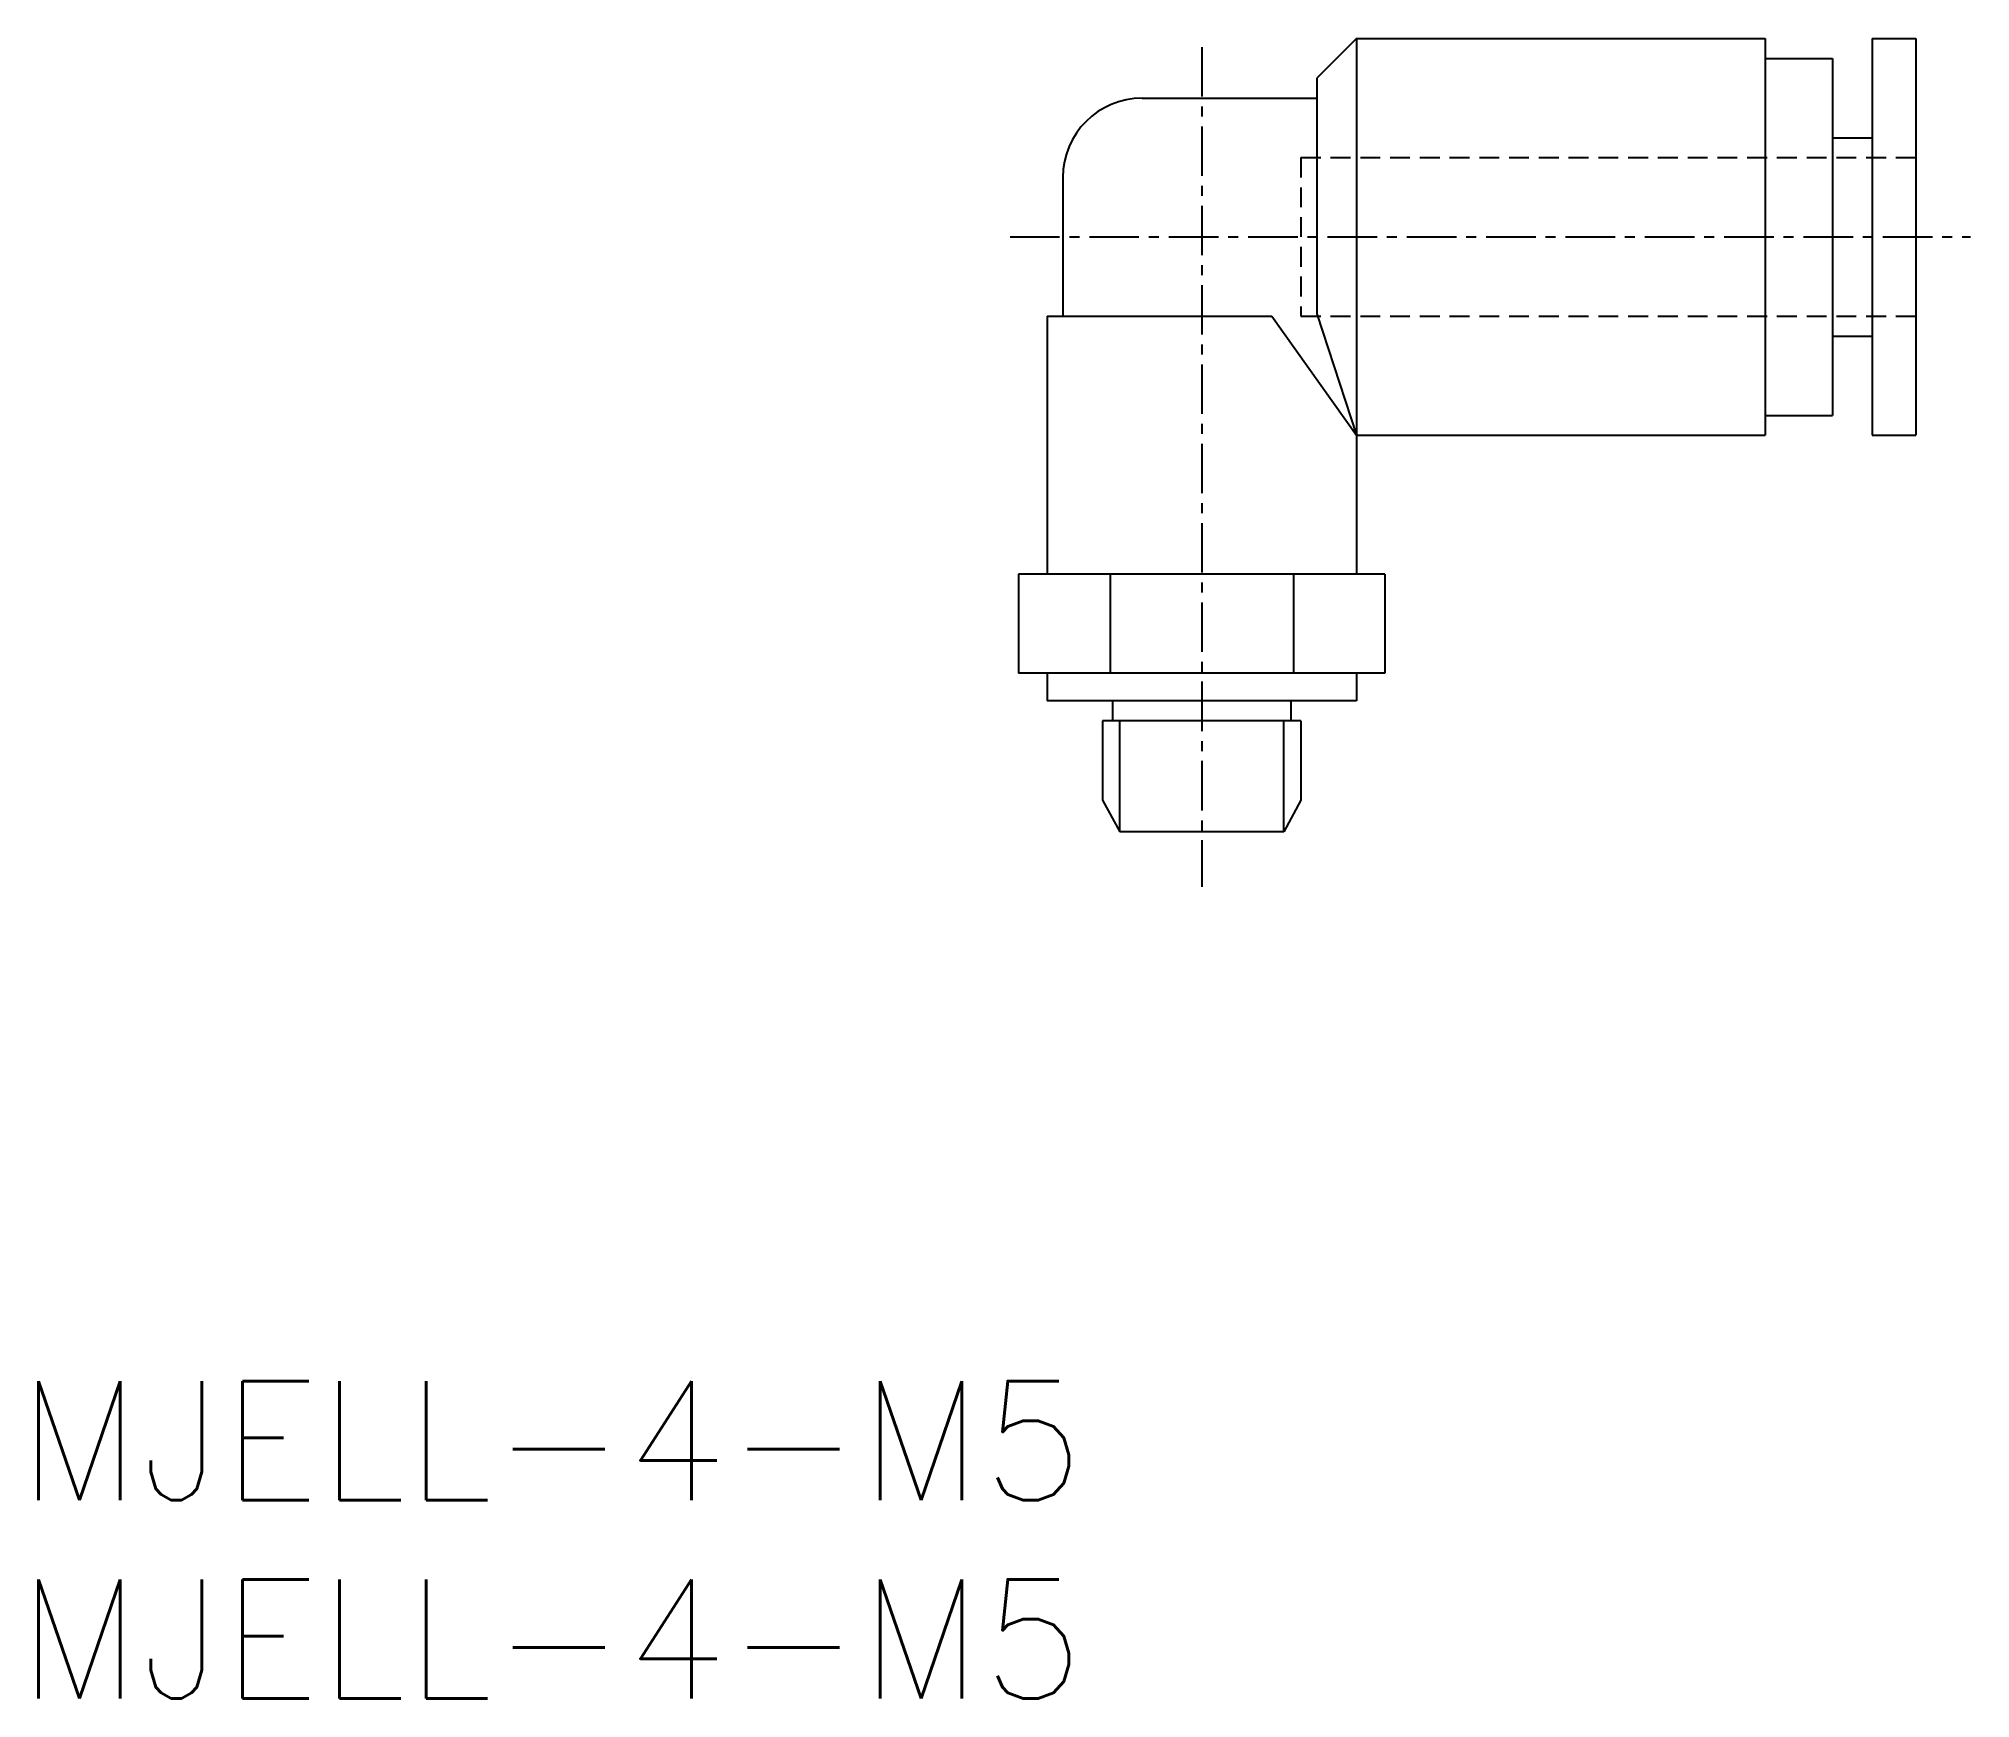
# Model space of a CAD drawing. Extents: x 0.5 to 49.2, y 0 to 41.8.
import ezdxf

# ---------------------------------------------------------------- set-up
doc = ezdxf.new("R2010")
doc.units = 0
doc.linetypes.add('CENTER', pattern=[2, 1.25, -0.25, 0.25, -0.25])
doc.linetypes.add('DASHED', pattern=[0.75, 0.5, -0.25])
doc.layers.get('0').update_dxf_attribs({"linetype": 'CONTINUOUS'})
doc.layers.add('CENTER', color=1, linetype='CENTER')
doc.styles.get("Standard").update_dxf_attribs({"font": 'txt.shx'})

# ---------------------------------------------------------------- blocks, each defined once
blk = doc.blocks.new('*U4')
at = {"color": 7, "linetype": 'CONTINUOUS'}
blk.add_text('MJELL-4-M5', height=3, dxfattribs=at).set_placement((0, 5))
blk = doc.blocks.new('*U5')
at = {"color": 7, "linetype": 'CONTINUOUS'}
blk.add_text('MJELL-4-M5', height=3, dxfattribs=at).set_placement((0, 0))

msp = doc.modelspace()

# ---------------------------------------------------------------- linework, layer by layer
at = {"color": 7, "linetype": 'CONTINUOUS'}
for p, q in [((33.733, 41.847), (32.733, 40.847)), ((33.733, 41.847), (44.033, 41.847)), ((33.733, 41.847), (33.733, 28.347)), ((44.033, 41.847), (44.033, 31.847)), ((46.733, 41.847), (47.833, 41.847)), ((46.733, 41.847), (46.733, 31.847)), ((47.833, 41.847), (47.833, 31.847)), ((44.033, 41.347), (45.733, 41.347)), ((45.733, 41.347), (45.733, 32.347)), ((32.733, 40.847), (32.733, 34.91)), ((28.333, 40.347), (32.733, 40.347)), ((45.733, 39.347), (46.733, 39.347)), ((26.333, 38.347), (26.333, 34.847)), ((25.933, 34.847), (31.599, 34.847)), ((25.933, 34.847), (25.933, 28.347)), ((31.599, 34.847), (33.733, 31.847)), ((32.733, 34.91), (33.733, 31.847)), ((45.733, 34.347), (46.733, 34.347)), ((44.033, 32.347), (45.733, 32.347)), ((33.733, 31.847), (44.033, 31.847)), ((46.733, 31.847), (47.833, 31.847)), ((25.214, 28.347), (25.214, 25.847)), ((34.452, 28.347), (25.214, 28.347)), ((27.524, 28.347), (27.524, 25.847)), ((32.143, 28.347), (32.143, 25.847)), ((34.452, 28.347), (34.452, 25.847)), ((34.452, 25.847), (25.214, 25.847)), ((25.933, 25.847), (25.933, 25.147)), ((33.733, 25.847), (33.733, 25.147)), ((33.733, 25.147), (25.933, 25.147)), ((27.583, 25.147), (27.583, 24.647)), ((32.083, 25.147), (32.083, 24.647)), ((27.333, 24.647), (27.333, 22.647)), ((32.333, 24.647), (27.333, 24.647)), ((32.333, 24.647), (32.333, 22.647)), ((27.333, 22.647), (27.766, 21.847)), ((32.333, 22.647), (31.9, 21.847)), ((31.9, 21.847), (27.766, 21.847))]:
    msp.add_line(p, q, dxfattribs=at)
at = {"color": 3, "linetype": 'DASHED'}
for p, q in [((32.333, 38.847), (47.833, 38.847)), ((32.333, 38.847), (32.333, 34.847)), ((32.333, 34.847), (47.833, 34.847))]:
    msp.add_line(p, q, dxfattribs=at)
at = {"color": 3, "linetype": 'CONTINUOUS'}
for p, q in [((27.766, 21.847), (27.766, 24.647)), ((31.9, 21.847), (31.9, 24.647))]:
    msp.add_line(p, q, dxfattribs=at)
at = {"color": 7, "linetype": 'CONTINUOUS'}
msp.add_arc((28.333, 38.347), 2, 90, 180, dxfattribs=at)
at = {"layer": 'CENTER', "color": 1, "linetype": 'CENTER'}
for p, q in [((29.833, 41.634), (29.833, 20.457)), ((25.002, 36.847), (49.209, 36.847))]:
    msp.add_line(p, q, dxfattribs=at)

# ---------------------------------------------------------------- block references
at = {"color": 7, "linetype": 'CONTINUOUS'}
for name in ['*U4', '*U5']:
    msp.add_blockref(name, (0, 0), dxfattribs=at)

doc.saveas('drawing.dxf')
